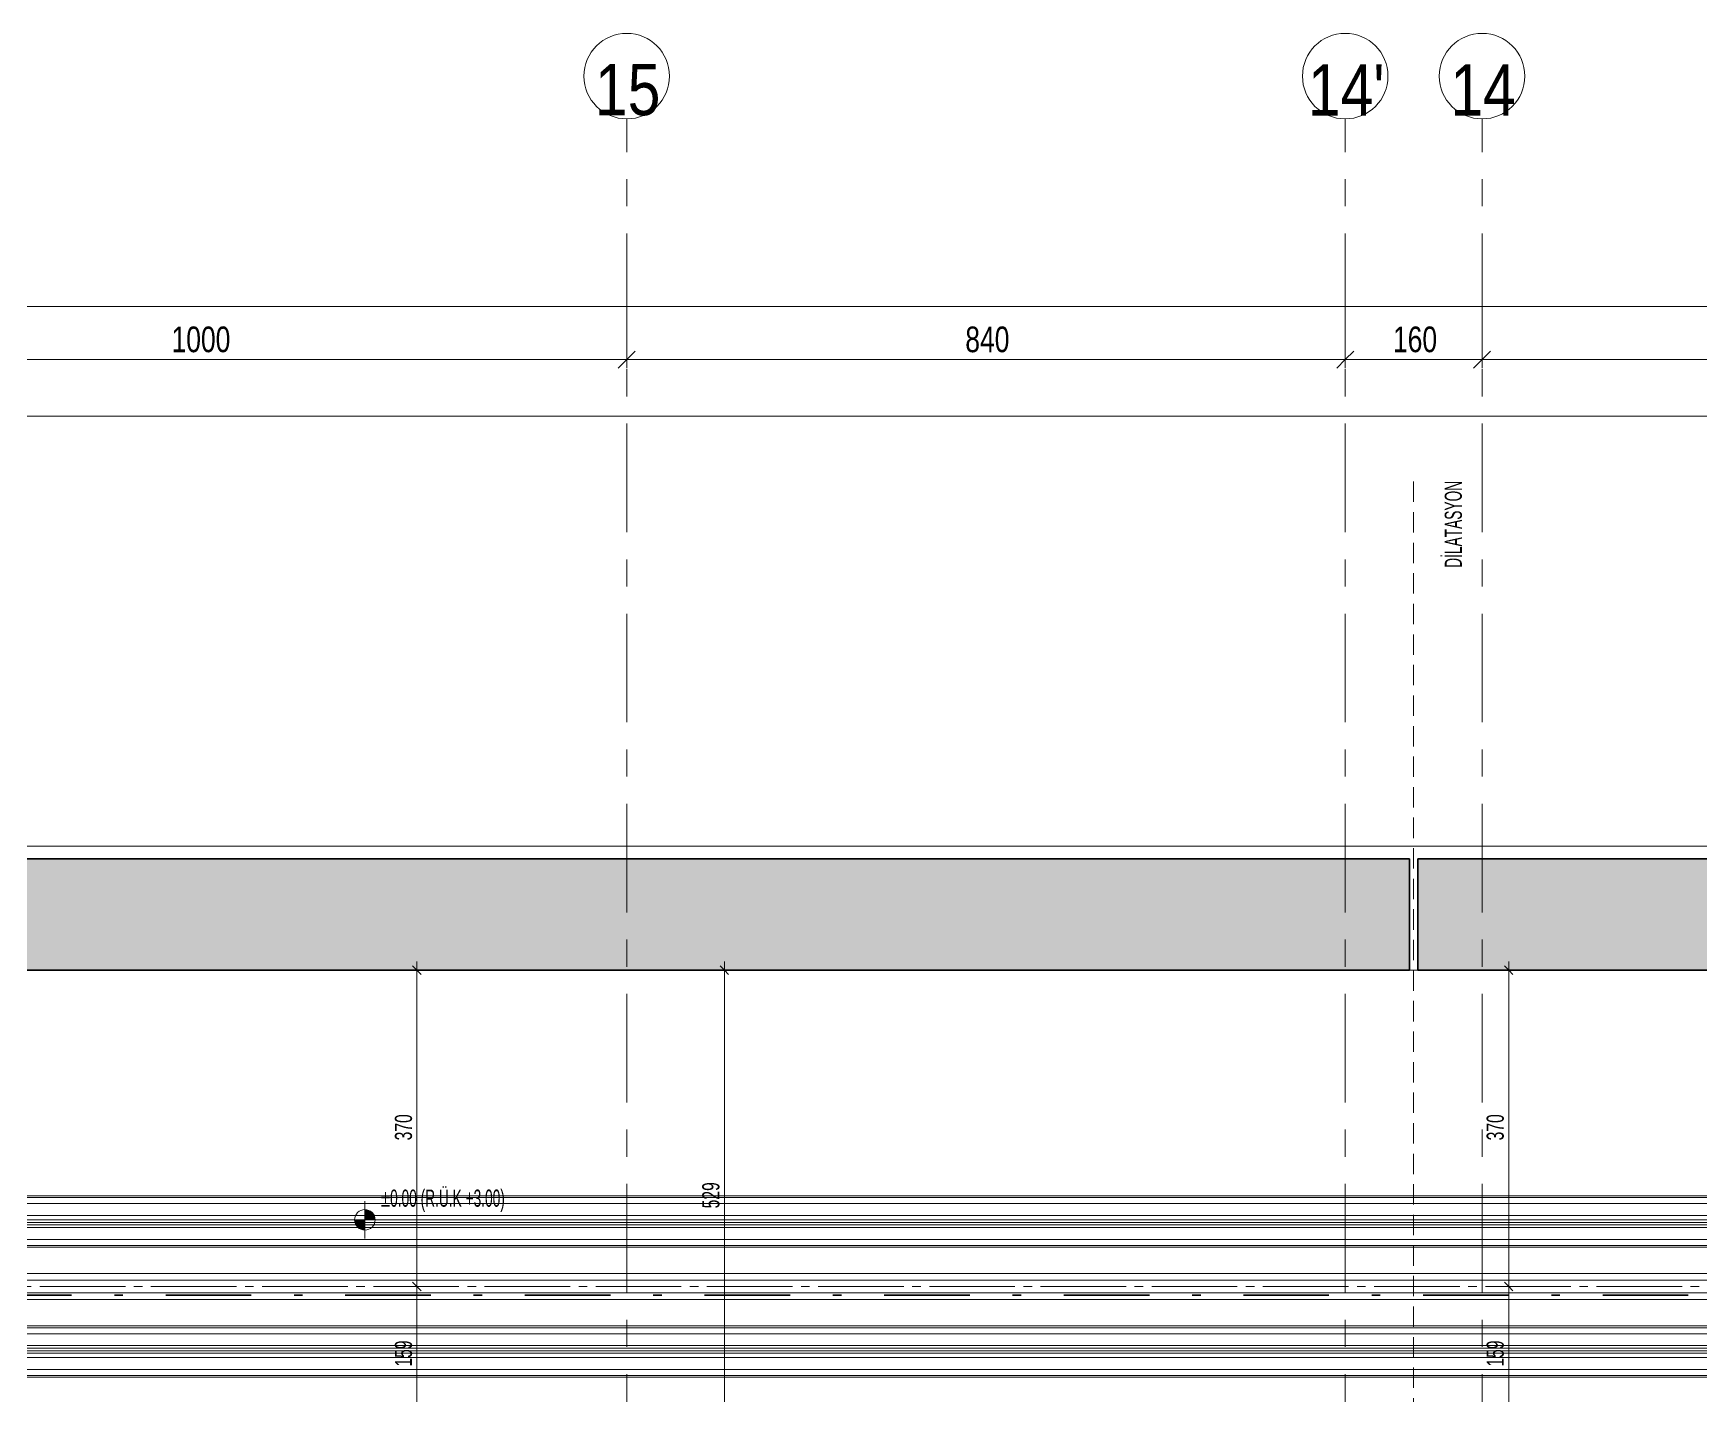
# Model space of a CAD drawing. Header units: metres. Extents: x 8 to 325, y -31 to 15.
# Drawn here: x 162.86 to 182.35, y -1.28 to 14.65 of the extents above; entities that cross this region are included whole.
import ezdxf

# ---------------------------------------------------------------- set-up
doc = ezdxf.new("R2010")
doc.units = ezdxf.units.M
for name, pattern in [('Dash dot', [2.1, 1, -0.5, 0.1, -0.5]), ('Grid Line', [2.2225, 1.27, -0.3175, 0.3175, -0.3175]), ('HAT AKSI', [1.12, 1, -0.06, 0, -0.06]), ('Hidden 3_32_', [0.357187, 0.238125, -0.119063])]:
    doc.linetypes.add(name, pattern=pattern)
for name, color, linetype, lineweight in [('A-DETY', 7, 'Continuous', 9), ('A-DETY-AKS', 7, 'Continuous', 9), ('A-DETY-OLCU', 7, 'Continuous', 9), ('A-DETY-OLCU-100', 7, 'Continuous', 9), ('A-DETY-YAZI', 7, 'Continuous', 9), ('A-DUVR', 7, 'Continuous', 9), ('A-DUVR-TARM', 7, 'Continuous', 35), ('A-ÇZGI-INCE', 7, 'Continuous', 9)]:
    doc.layers.add(name, color=color, linetype=linetype, lineweight=lineweight)
doc.layers.add('A-ÇZGI', color=7, linetype='Continuous', lineweight=9, true_color=0x00a600)
doc.styles.add('Arial Narrow_1', font='ARIALN.TTF', dxfattribs={"width": 0.7, "height": 0.2})
doc.styles.add('Arial Narrow_3', font='ARIALN.TTF', dxfattribs={"height": 0.6})
doc.styles.add('Arial Narrow_4', font='ARIALN.TTF', dxfattribs={"width": 0.9, "height": 0.3})
doc.styles.add('Arial Narrow_5', font='ARIALN.TTF', dxfattribs={"width": 0.8, "height": 0.2})
doc.dimstyles.new('TKFN_ARDI_Ölçü_1_100__Dış_', dxfattribs={"dimscale": 0.3048, "dimtxt": 0.307029, "dimasz": 0.656168, "dimexe": 0.328084, "dimexo": 0.0625, "dimgap": 0, "dimtad": 1, "dimdec": 1, "dimlfac": 100, "dimrnd": 0.1, "dimdsep": 46, "dimtxsty": 'Arial Narrow_4', "dimblk1": 'OBLIQUE', "dimblk2": 'OBLIQUE', "dimsah": 1, "dimcen": 0.09, "dimdle": 0.984252, "dimadec": 8, "dimazin": 0, "dimtfac": 1, "dimtdec": 4, "dimtix": 1, "dimtmove": 0, "dimatfit": 3, "dimfxl": 0.656168, "dimfxlon": 1, "dimtvp": 1, "dimtolj": 1, "dimtzin": 0, "dimarcsym": 2})
doc.dimstyles.new('TKFN_ARDI_Ölçü_1_100__İç_', dxfattribs={"dimscale": 0.3048, "dimtxt": 0.204686, "dimasz": 0.328084, "dimexe": 0.328084, "dimexo": 0.0625, "dimgap": 0, "dimtad": 1, "dimdec": 0, "dimlfac": 100, "dimdsep": 46, "dimtxsty": 'Arial Narrow_5', "dimblk1": 'OBLIQUE', "dimblk2": 'OBLIQUE', "dimsah": 1, "dimcen": 0.09, "dimdle": 0.328084, "dimadec": 8, "dimazin": 0, "dimtfac": 1, "dimtdec": 4, "dimtix": 1, "dimtmove": 0, "dimatfit": 3, "dimfxl": 0.656168, "dimfxlon": 1, "dimtvp": 1, "dimtolj": 1, "dimtzin": 0, "dimarcsym": 2})
pattern_1 = [(45, (0, 0), (-0.08845199, 0.08845199), []), (45, (0.08846, 0), (-0.08845199, 0.08845199), [0.06255, -0.03127])]

# ---------------------------------------------------------------- blocks, each defined once
blk = doc.blocks.new('IC-TKN-M7-S23-000-10-A1-32-K-T-6C-200_rvt-1-_1_13_4_13_ PERON KATI _FFL_')
at = {"layer": 'A-DUVR-TARM', "lineweight": 9, "true_color": 0x787878}
h = blk.add_hatch(dxfattribs=at)
h.set_pattern_fill('FP_112', color=8, style=0, pattern_type=2)
h.set_pattern_definition(pattern_1)
h.paths.add_polyline_path([(-130.268, 3.7), (-125.85, 3.7), (-125.85, 5), (-185.2, 5), (-185.2, 3.7), (-130.38, 3.7)])
h = blk.add_hatch(dxfattribs=at)
h.set_pattern_fill('FP_112', color=8, style=0, pattern_type=2)
h.set_pattern_definition(pattern_1)
h.paths.add_polyline_path([(-59.391, 3.7), (-55.85, 3.7), (-55.85, 5), (-125.75, 5), (-125.75, 3.7), (-62.328, 3.7)])
at = {"layer": 'A-DUVR', "lineweight": 35}
for p, q in [((-125.85, 5), (-185.2, 5)), ((-125.85, 3.7), (-125.85, 5)), ((-55.85, 5), (-125.75, 5)), ((-125.75, 5), (-125.75, 3.7)), ((-185.2, 3.7), (-125.85, 3.7)), ((-125.75, 3.7), (-55.85, 3.7))]:
    blk.add_line(p, q, dxfattribs=at)
at = {"layer": 'A-ÇZGI', "color": 7}
for p, q in [((-125.795, 5.15), (-186.65, 5.15)), ((-55.669, 5.15), (-125.795, 5.15))]:
    blk.add_line(p, q, dxfattribs=at)
blk = doc.blocks.new('D1030_70_Ray - Ray-3446562-_1_13_4_13_ PERON KATI _FFL_')
at = {"layer": 'A-ÇZGI', "color": 8, "true_color": 0x808080}
for p, q in [((-125.85, 3.7), (-125.75, 3.7)), ((14.4, 1.061), (-195.3, 1.061)), ((14.4, 1.041), (-195.3, 1.041)), ((14.4, 0.971), (-195.3, 0.971)), ((-138.061, 0.831), (-159.953, 0.831)), ((-138.061, 0.83), (-159.953, 0.83)), ((-112.661, 0.831), (-137.953, 0.831)), ((-112.661, 0.83), (-137.953, 0.83)), ((-138.139, 0.69), (-160.061, 0.69)), ((-112.739, 0.69), (-138.061, 0.69)), ((14.4, 0.551), (-195.3, 0.551)), ((14.4, 0.481), (-195.3, 0.481)), ((14.4, 0.461), (-195.3, 0.461)), ((-181.4, 0.151), (-6.55, 0.151)), ((-181.4, 0.075), (-78.251, 0.075)), ((-181.4, -0.075), (-6.55, -0.075)), ((-79.225, -0.151), (-181.4, -0.151)), ((14.4, -0.461), (-195.3, -0.461)), ((14.4, -0.481), (-195.3, -0.481)), ((14.4, -0.551), (-195.3, -0.551)), ((14.4, -0.69), (-195.3, -0.69)), ((14.4, -0.83), (-195.3, -0.83)), ((14.4, -0.831), (-195.3, -0.831)), ((14.4, -0.971), (-195.3, -0.971)), ((14.4, -1.041), (-195.3, -1.041)), ((14.4, -1.061), (-195.3, -1.061))]:
    blk.add_line(p, q, dxfattribs=at)
blk = doc.blocks.new('Grid - Aks Sembolü-236857-_1_13_4_13_ PERON KATI _FFL_')
at = {"layer": 'A-DETY-AKS'}
blk.add_circle((0, 0), 0.005, dxfattribs=at)
blk = doc.blocks.new('DIMBLOCK6-_1_13_4_13_ PERON KATI _FFL_')
at = {"layer": 'A-DETY-OLCU-100', "transparency": 16777216}
for p, q in [((159.795, 10.837), (159.795, 11.037)), ((169.795, 10.837), (169.795, 11.037)), ((159.795, 10.837), (169.795, 10.837)), ((159.795, 10.837), (159.795, 10.737)), ((169.795, 10.837), (169.795, 10.737))]:
    blk.add_line(p, q, dxfattribs=at)
at = {"layer": 'A-DETY-OLCU-100', "lineweight": 18, "transparency": 16777216}
for p, q in [((159.795, 10.837), (159.895, 10.937)), ((169.795, 10.837), (169.895, 10.937)), ((159.795, 10.837), (159.695, 10.737)), ((169.795, 10.837), (169.695, 10.737))]:
    blk.add_line(p, q, dxfattribs=at)
at = {"layer": 'A-DETY-OLCU-100', "color": 0, "transparency": 16777216, "insert": (164.473, 11.224), "char_height": 0.3, "width": 0.77196, "attachment_point": 1, "line_spacing_factor": 0.974696, "style": 'Arial Narrow_4'}
blk.add_mtext('1000', dxfattribs=at)
blk = doc.blocks.new('_Oblique')
at = {"color": 0, "linetype": 'ByBlock', "lineweight": -2}
blk.add_line((-0.5, -0.5), (0.5, 0.5), dxfattribs=at)
blk = doc.blocks.new('DIMBLOCK7-_1_13_4_13_ PERON KATI _FFL_')
at = {"layer": 'A-DETY-OLCU-100', "transparency": 16777216}
for p, q in [((169.795, 10.837), (169.795, 11.037)), ((178.195, 10.837), (178.195, 11.037)), ((169.795, 10.837), (178.195, 10.837)), ((169.795, 10.837), (169.795, 10.737)), ((178.195, 10.837), (178.195, 10.737))]:
    blk.add_line(p, q, dxfattribs=at)
at = {"layer": 'A-DETY-OLCU-100', "lineweight": 18, "transparency": 16777216}
for p, q in [((169.795, 10.837), (169.895, 10.937)), ((178.195, 10.837), (178.295, 10.937)), ((169.795, 10.837), (169.695, 10.737)), ((178.195, 10.837), (178.095, 10.737))]:
    blk.add_line(p, q, dxfattribs=at)
at = {"layer": 'A-DETY-OLCU-100', "color": 0, "transparency": 16777216, "insert": (173.753, 11.224), "char_height": 0.3, "width": 0.57897, "attachment_point": 1, "line_spacing_factor": 0.974696, "style": 'Arial Narrow_4'}
blk.add_mtext('840', dxfattribs=at)
blk = doc.blocks.new('DIMBLOCK8-_1_13_4_13_ PERON KATI _FFL_')
at = {"layer": 'A-DETY-OLCU-100', "transparency": 16777216}
for p, q in [((178.195, 10.837), (178.195, 11.037)), ((179.795, 10.837), (179.795, 11.037)), ((178.195, 10.837), (179.795, 10.837)), ((178.195, 10.837), (178.195, 10.737)), ((179.795, 10.837), (179.795, 10.737))]:
    blk.add_line(p, q, dxfattribs=at)
at = {"layer": 'A-DETY-OLCU-100', "lineweight": 18, "transparency": 16777216}
for p, q in [((178.195, 10.837), (178.295, 10.937)), ((179.795, 10.837), (179.895, 10.937)), ((178.195, 10.837), (178.095, 10.737)), ((179.795, 10.837), (179.695, 10.737))]:
    blk.add_line(p, q, dxfattribs=at)
at = {"layer": 'A-DETY-OLCU-100', "color": 0, "transparency": 16777216, "insert": (178.753, 11.224), "char_height": 0.3, "width": 0.57897, "attachment_point": 1, "line_spacing_factor": 0.974696, "style": 'Arial Narrow_4'}
blk.add_mtext('160', dxfattribs=at)
blk = doc.blocks.new('DIMBLOCK9-_1_13_4_13_ PERON KATI _FFL_')
at = {"layer": 'A-DETY-OLCU-100', "transparency": 16777216}
for p, q in [((179.795, 10.837), (179.795, 11.037)), ((189.795, 10.837), (189.795, 11.037)), ((179.795, 10.837), (189.795, 10.837)), ((179.795, 10.837), (179.795, 10.737)), ((189.795, 10.837), (189.795, 10.737))]:
    blk.add_line(p, q, dxfattribs=at)
at = {"layer": 'A-DETY-OLCU-100', "lineweight": 18, "transparency": 16777216}
for p, q in [((179.795, 10.837), (179.895, 10.937)), ((189.795, 10.837), (189.895, 10.937)), ((179.795, 10.837), (179.695, 10.737)), ((189.795, 10.837), (189.695, 10.737))]:
    blk.add_line(p, q, dxfattribs=at)
at = {"layer": 'A-DETY-OLCU-100', "color": 0, "transparency": 16777216, "insert": (184.473, 11.224), "char_height": 0.3, "width": 0.77196, "attachment_point": 1, "line_spacing_factor": 0.974696, "style": 'Arial Narrow_4'}
blk.add_mtext('1000', dxfattribs=at)
blk = doc.blocks.new('DIMBLOCK24-_1_13_4_13_ PERON KATI _FFL_')
at = {"layer": 'A-DETY-OLCU-100', "transparency": 16777216}
for p, q in [((124.795, 10.177), (124.795, 10.377)), ((304.795, 10.177), (304.795, 10.377)), ((124.795, 10.177), (304.795, 10.177)), ((124.795, 10.177), (124.795, 10.077)), ((304.795, 10.177), (304.795, 10.077))]:
    blk.add_line(p, q, dxfattribs=at)
at = {"layer": 'A-DETY-OLCU-100', "lineweight": 18, "transparency": 16777216}
for p, q in [((124.795, 10.177), (124.695, 10.077)), ((124.795, 10.177), (124.895, 10.277)), ((304.795, 10.177), (304.695, 10.077)), ((304.795, 10.177), (304.895, 10.277))]:
    blk.add_line(p, q, dxfattribs=at)
at = {"layer": 'A-DETY-OLCU-100', "color": 0, "transparency": 16777216, "insert": (213.34, 10.564), "char_height": 0.3, "width": 3.49136, "attachment_point": 1, "line_spacing_factor": 0.974696, "style": 'Arial Narrow_4'}
blk.add_mtext('PERON BOYU: 18000', dxfattribs=at)
blk = doc.blocks.new('DIMBLOCK26-_1_13_4_13_ PERON KATI _FFL_')
at = {"layer": 'A-DETY-OLCU-100', "transparency": 16777216}
for p, q in [((119.595, 11.46), (119.595, 11.66)), ((309.995, 11.46), (309.995, 11.66)), ((119.295, 11.46), (310.295, 11.46)), ((119.595, 11.46), (119.595, 11.36)), ((309.995, 11.46), (309.995, 11.36))]:
    blk.add_line(p, q, dxfattribs=at)
at = {"layer": 'A-DETY-OLCU-100', "lineweight": 18, "transparency": 16777216}
for p, q in [((119.595, 11.46), (119.695, 11.56)), ((309.995, 11.46), (310.095, 11.56)), ((119.595, 11.46), (119.495, 11.36)), ((309.995, 11.46), (309.895, 11.36))]:
    blk.add_line(p, q, dxfattribs=at)
at = {"layer": 'A-DETY-OLCU-100', "color": 0, "transparency": 16777216, "insert": (214.393, 11.847), "char_height": 0.3, "width": 0.96495, "attachment_point": 1, "line_spacing_factor": 0.974696, "style": 'Arial Narrow_4'}
blk.add_mtext('19040', dxfattribs=at)
blk = doc.blocks.new('DIMBLOCK83-_1_13_4_13_ PERON KATI _FFL_')
at = {"layer": 'A-DETY-OLCU-100', "transparency": 16777216}
for p, q in [((167.342, 3.7), (167.292, 3.75)), ((167.342, 3.8), (167.342, 0)), ((167.342, 3.7), (167.242, 3.7)), ((167.342, 3.7), (167.392, 3.65)), ((167.342, 3.7), (167.542, 3.7)), ((167.342, 0), (167.242, 0)), ((167.342, 0), (167.292, 0.05)), ((167.342, 0), (167.392, -0.05)), ((167.342, 0), (167.542, 0))]:
    blk.add_line(p, q, dxfattribs=at)
at = {"layer": 'A-DETY-OLCU-100', "color": 0, "transparency": 16777216, "insert": (167.084, 1.709), "char_height": 0.2, "width": 0.33919, "attachment_point": 1, "rotation": 90, "line_spacing_factor": 0.974696, "style": 'Arial Narrow_5'}
blk.add_mtext('370', dxfattribs=at)
blk = doc.blocks.new('DIMBLOCK84-_1_13_4_13_ PERON KATI _FFL_')
at = {"layer": 'A-DETY-OLCU-100', "transparency": 16777216}
for p, q in [((167.342, 0), (167.242, 0)), ((167.342, 0), (167.292, 0.05)), ((167.342, 0), (167.342, -1.59)), ((167.342, 0), (167.392, -0.05)), ((167.342, 0), (167.542, 0)), ((167.342, -1.59), (167.292, -1.54)), ((167.342, -1.59), (167.242, -1.59)), ((167.342, -1.59), (167.392, -1.64)), ((167.342, -1.59), (167.542, -1.59))]:
    blk.add_line(p, q, dxfattribs=at)
at = {"layer": 'A-DETY-OLCU-100', "color": 0, "transparency": 16777216, "insert": (167.084, -0.936), "char_height": 0.2, "width": 0.33919, "attachment_point": 1, "rotation": 90, "line_spacing_factor": 0.974696, "style": 'Arial Narrow_5'}
blk.add_mtext('159', dxfattribs=at)
blk = doc.blocks.new('DIMBLOCK92-_1_13_4_13_ PERON KATI _FFL_')
at = {"layer": 'A-DETY-OLCU-100', "transparency": 16777216}
for p, q in [((170.936, 3.7), (170.886, 3.75)), ((170.936, 3.8), (170.936, -1.59)), ((170.936, 3.7), (170.836, 3.7)), ((170.936, 3.7), (170.986, 3.65)), ((170.936, 3.7), (171.136, 3.7)), ((170.936, -1.59), (170.886, -1.54)), ((170.936, -1.59), (170.836, -1.59)), ((170.936, -1.59), (170.986, -1.64)), ((170.936, -1.59), (171.136, -1.59))]:
    blk.add_line(p, q, dxfattribs=at)
at = {"layer": 'A-DETY-OLCU-100', "color": 0, "transparency": 16777216, "insert": (170.678, 0.914), "char_height": 0.2, "width": 0.33919, "attachment_point": 1, "rotation": 90, "line_spacing_factor": 0.974696, "style": 'Arial Narrow_5'}
blk.add_mtext('529', dxfattribs=at)
blk = doc.blocks.new('DIMBLOCK101-_1_13_4_13_ PERON KATI _FFL_')
at = {"layer": 'A-DETY-OLCU-100', "transparency": 16777216}
for p, q in [((180.106, 3.7), (180.056, 3.75)), ((180.106, 3.8), (180.106, 0)), ((180.106, 3.7), (180.006, 3.7)), ((180.106, 3.7), (180.156, 3.65)), ((180.106, 3.7), (180.306, 3.7)), ((180.106, 0), (180.006, 0)), ((180.106, 0), (180.056, 0.05)), ((180.106, 0), (180.156, -0.05)), ((180.106, 0), (180.306, 0))]:
    blk.add_line(p, q, dxfattribs=at)
at = {"layer": 'A-DETY-OLCU-100', "color": 0, "transparency": 16777216, "insert": (179.848, 1.709), "char_height": 0.2, "width": 0.33919, "attachment_point": 1, "rotation": 90, "line_spacing_factor": 0.974696, "style": 'Arial Narrow_5'}
blk.add_mtext('370', dxfattribs=at)
blk = doc.blocks.new('DIMBLOCK102-_1_13_4_13_ PERON KATI _FFL_')
at = {"layer": 'A-DETY-OLCU-100', "transparency": 16777216}
for p, q in [((180.106, 0), (180.006, 0)), ((180.106, 0), (180.056, 0.05)), ((180.106, 0), (180.106, -1.59)), ((180.106, 0), (180.156, -0.05)), ((180.106, 0), (180.306, 0)), ((180.106, -1.59), (180.056, -1.54)), ((180.106, -1.59), (180.006, -1.59)), ((180.106, -1.59), (180.156, -1.64)), ((180.106, -1.59), (180.306, -1.59))]:
    blk.add_line(p, q, dxfattribs=at)
at = {"layer": 'A-DETY-OLCU-100', "color": 0, "transparency": 16777216, "insert": (179.848, -0.936), "char_height": 0.2, "width": 0.33919, "attachment_point": 1, "rotation": 90, "line_spacing_factor": 0.974696, "style": 'Arial Narrow_5'}
blk.add_mtext('159', dxfattribs=at)

msp = doc.modelspace()

# ---------------------------------------------------------------- hatches: boundary and pattern name
at = {"layer": 'A-DETY'}
for points in [[(166.7336, 0.66), (166.7336, 0.78), (166.6136, 0.78), (166.6181, 0.7491), (166.6255, 0.728), (166.6398, 0.7052), (166.6588, 0.6862), (166.6815, 0.6719), (166.7069, 0.663)], [(166.7336, 0.78), (166.8536, 0.78), (166.8495, 0.8111), (166.8375, 0.84), (166.8185, 0.8649), (166.7912, 0.8849), (166.7606, 0.8964), (166.7336, 0.8994), (166.7336, 0.8295)]]:
    msp.add_hatch(color=256, dxfattribs=at).paths.add_polyline_path(points)

# ---------------------------------------------------------------- linework, layer by layer
at = {"layer": 'A-DETY-AKS', "linetype": 'Grid Line'}
for p, q in [((169.7947, -28.9632), (169.7947, 13.6518)), ((178.1947, -28.9632), (178.1947, 13.6518)), ((179.7947, -28.9632), (179.7947, 13.6518)), ((323.8329, 3.7), (109.008, 3.7))]:
    msp.add_line(p, q, dxfattribs=at)
at = {"layer": 'A-DETY-AKS', "color": 1, "linetype": 'HAT AKSI', "true_color": 0xff0000}
msp.add_line((323.8329, 0), (109.008, 0), dxfattribs=at)
at = {"layer": 'A-ÇZGI', "color": 7, "linetype": 'Hidden 3_32_'}
msp.add_line((178.9947, 9.411), (178.9947, -25.889), dxfattribs=at)
at = {"layer": 'A-ÇZGI', "color": 16, "linetype": 'Dash dot', "lineweight": 35, "true_color": 0x800000}
msp.add_line((322.9048, -0.1), (108.4048, -0.1), dxfattribs=at)
at = {"layer": 'A-ÇZGI-INCE'}
for p, q in [((166.7336, 1), (166.7336, 0.56)), ((144.8536, 0.78), (166.6136, 0.78)), ((166.5136, 0.78), (168.0136, 0.78)), ((166.7336, 0.78), (166.6136, 0.78)), ((166.7336, 0.9), (166.7336, 0.78)), ((166.7336, 0.78), (166.8536, 0.78)), ((166.7336, 0.66), (166.7336, 0.78)), ((166.8536, 0.78), (192.0136, 0.78)), ((144.7336, 0.75), (166.6168, 0.75)), ((144.7336, 0.72), (166.6305, 0.72)), ((166.7336, 0.75), (192.0178, 0.75)), ((166.7336, 0.72), (192.0305, 0.72)), ((319.1947, -0.72), (109.4947, -0.72)), ((319.1947, -0.75), (109.4947, -0.75)), ((319.1947, -0.78), (109.4947, -0.78))]:
    msp.add_line(p, q, dxfattribs=at)
msp.add_circle((166.7336, 0.78), 0.12, dxfattribs=at)
for start, end in [(179.98317, 270), (0.01683, 90)]:
    msp.add_arc((166.7336, 0.78), 0.12, start, end, dxfattribs=at)

# ---------------------------------------------------------------- block references
at = {"lineweight": 5}
msp.add_blockref('IC-TKN-M7-S23-000-10-A1-32-K-T-6C-200_rvt-1-_1_13_4_13_ PERON KATI _FFL_', (304.7947, 0), dxfattribs=at)
at = {"layer": 'A-DETY-AKS', "xscale": 99.99999999999993, "yscale": 99.99999999999993, "zscale": 99.99999999999993}
for p in [(169.7947, 14.1518), (178.1947, 14.1518), (179.7947, 14.1518)]:
    msp.add_blockref('Grid - Aks Sembolü-236857-_1_13_4_13_ PERON KATI _FFL_', p, dxfattribs=at)
at = {"layer": 'A-ÇZGI', "color": 8, "true_color": 0x808080}
msp.add_blockref('D1030_70_Ray - Ray-3446562-_1_13_4_13_ PERON KATI _FFL_', (304.7947, 0), dxfattribs=at)

# ---------------------------------------------------------------- texts
at = {"layer": 'A-DETY-AKS', "char_height": 0.6, "attachment_point": 5, "line_spacing_factor": 0.949189, "style": 'Arial Narrow_3'}
for s, insert, width in [('\\pxqc,t2.11667,4.23333,6.35,8.46667,10.58333,12.7,14.81667,16.93333,19.05,21.16667,23.28333,25.4,27.51667,29.63333,31.75,33.86667,35.98333,38.1,40.21667,42.33333,44.45,46.56667,48.68333,50.8,52.91667,55.03333,57.15,59.26667,61.38333,63.5,65.61667,67.73333;{15}', (169.8061, 13.9908), 0.774), ("\\pxqc,t2.11667,4.23333,6.35,8.46667,10.58333,12.7,14.81667,16.93333,19.05,21.16667,23.28333,25.4,27.51667,29.63333,31.75,33.86667,35.98333,38.1,40.21667,42.33333,44.45,46.56667,48.68333,50.8,52.91667,55.03333,57.15,59.26667,61.38333,63.5,65.61667,67.73333;{14'}", (178.2066, 13.9908), 0.906), ('\\pxqc,t2.11667,4.23333,6.35,8.46667,10.58333,12.7,14.81667,16.93333,19.05,21.16667,23.28333,25.4,27.51667,29.63333,31.75,33.86667,35.98333,38.1,40.21667,42.33333,44.45,46.56667,48.68333,50.8,52.91667,55.03333,57.15,59.26667,61.38333,63.5,65.61667,67.73333;{14}', (179.8061, 13.9908), 0.774)]:
    msp.add_mtext(s, dxfattribs=dict(at, insert=insert, width=width))
at = {"layer": 'A-DETY-YAZI', "insert": (179.3582, 8.4037), "char_height": 0.2, "width": 1.4308, "attachment_point": 1, "rotation": 90, "line_spacing_factor": 0.949189, "style": 'Arial Narrow_1'}
msp.add_mtext('\\pt0.14,0.28,0.42,0.56,0.7,0.84,0.98,1.12,1.26,1.4,1.54,1.68,1.82,1.96,2.1,2.24,2.38,2.52,2.66,2.8,2.94,3.08,3.22,3.36,3.5,3.64,3.78,3.92,4.06,4.2,4.34,4.48;DİLATASYON', dxfattribs=at)
at = {"layer": 'A-DETY-YAZI', "insert": (166.9211, 1.1334), "char_height": 0.2, "width": 1.561763, "attachment_point": 1, "line_spacing_factor": 0.949189, "style": 'Arial Narrow_1'}
msp.add_mtext('\\pt0.14,0.28,0.42,0.56,0.7,0.84,0.98,1.12,1.26,1.4,1.54,1.68,1.82,1.96,2.1,2.24,2.38,2.52,2.66,2.8,2.94,3.08,3.22,3.36,3.5,3.64,3.78,3.92,4.06,4.2,4.34,4.48;±0.00 (R.Ü.K +3.00) ', dxfattribs=at)

# ---------------------------------------------------------------- dimensions: what is measured, and where the dimension line sits
at = {"layer": 'A-DETY-OLCU'}
for base, p1, p2, override, picture, middle in [((309.9947, 11.4597), (119.5947, 11.6597), (309.9947, 11.6597), {"dimpost": '<>', "dimfxl": 190.399997}, 'DIMBLOCK26-_1_13_4_13_ PERON KATI _FFL_', (214.7947, 11.6129)), ((169.7947, 10.8367), (159.7947, 11.0367), (169.7947, 11.0367), {"dimpost": '<>', "dimfxl": 10}, 'DIMBLOCK6-_1_13_4_13_ PERON KATI _FFL_', (164.7947, 10.9898)), ((178.1947, 10.8367), (169.7947, 11.0367), (178.1947, 11.0367), {"dimpost": '<>', "dimfxl": 8.4}, 'DIMBLOCK7-_1_13_4_13_ PERON KATI _FFL_', (173.9947, 10.9898)), ((179.7947, 10.8367), (178.1947, 11.0367), (179.7947, 11.0367), {"dimpost": '<>', "dimfxl": 1.6}, 'DIMBLOCK8-_1_13_4_13_ PERON KATI _FFL_', (178.9947, 10.9898)), ((189.7947, 10.8367), (179.7947, 11.0367), (189.7947, 11.0367), {"dimpost": '<>', "dimfxl": 10}, 'DIMBLOCK9-_1_13_4_13_ PERON KATI _FFL_', (184.7947, 10.9898)), ((304.7947, 10.1768), (124.7947, 10.3768), (304.7947, 10.3768), {"dimpost": 'PERON BOYU:<>', "dimfxl": 180}, 'DIMBLOCK24-_1_13_4_13_ PERON KATI _FFL_', (214.7947, 10.332))]:
    dim = msp.add_linear_dim(base=base, p1=p1, p2=p2, dimstyle='TKFN_ARDI_Ölçü_1_100__Dış_', override=override, dxfattribs=at)
    dim.commit()
    dim.dimension.update_dxf_attribs({"geometry": picture, "text_midpoint": middle})
for base, p1, p2, override, picture, middle in [((167.3423, 0), (167.5423, 3.7), (167.5423, 0), {"dimpost": '<>', "dimfxl": 3.700042}, 'DIMBLOCK83-_1_13_4_13_ PERON KATI _FFL_', (167.2402, 1.85)), ((170.9365, -1.59), (171.1365, 3.7), (171.1365, -1.59), {"dimpost": '<>', "dimfxl": 5.290042}, 'DIMBLOCK92-_1_13_4_13_ PERON KATI _FFL_', (170.8344, 1.055)), ((180.1063, 0), (180.3063, 3.7), (180.3063, 0), {"dimpost": '<>', "dimfxl": 3.700042}, 'DIMBLOCK101-_1_13_4_13_ PERON KATI _FFL_', (180.0042, 1.85)), ((167.3423, -1.59), (167.5423, 0), (167.5423, -1.59), {"dimpost": '<>', "dimfxl": 1.59}, 'DIMBLOCK84-_1_13_4_13_ PERON KATI _FFL_', (167.2402, -0.795)), ((180.1063, -1.59), (180.3063, 0), (180.3063, -1.59), {"dimpost": '<>', "dimfxl": 1.59}, 'DIMBLOCK102-_1_13_4_13_ PERON KATI _FFL_', (180.0042, -0.795))]:
    dim = msp.add_linear_dim(base=base, p1=p1, p2=p2, angle=90, dimstyle='TKFN_ARDI_Ölçü_1_100__İç_', override=override, dxfattribs=at)
    dim.commit()
    dim.dimension.update_dxf_attribs({"geometry": picture, "text_midpoint": middle})

doc.saveas('drawing.dxf')
